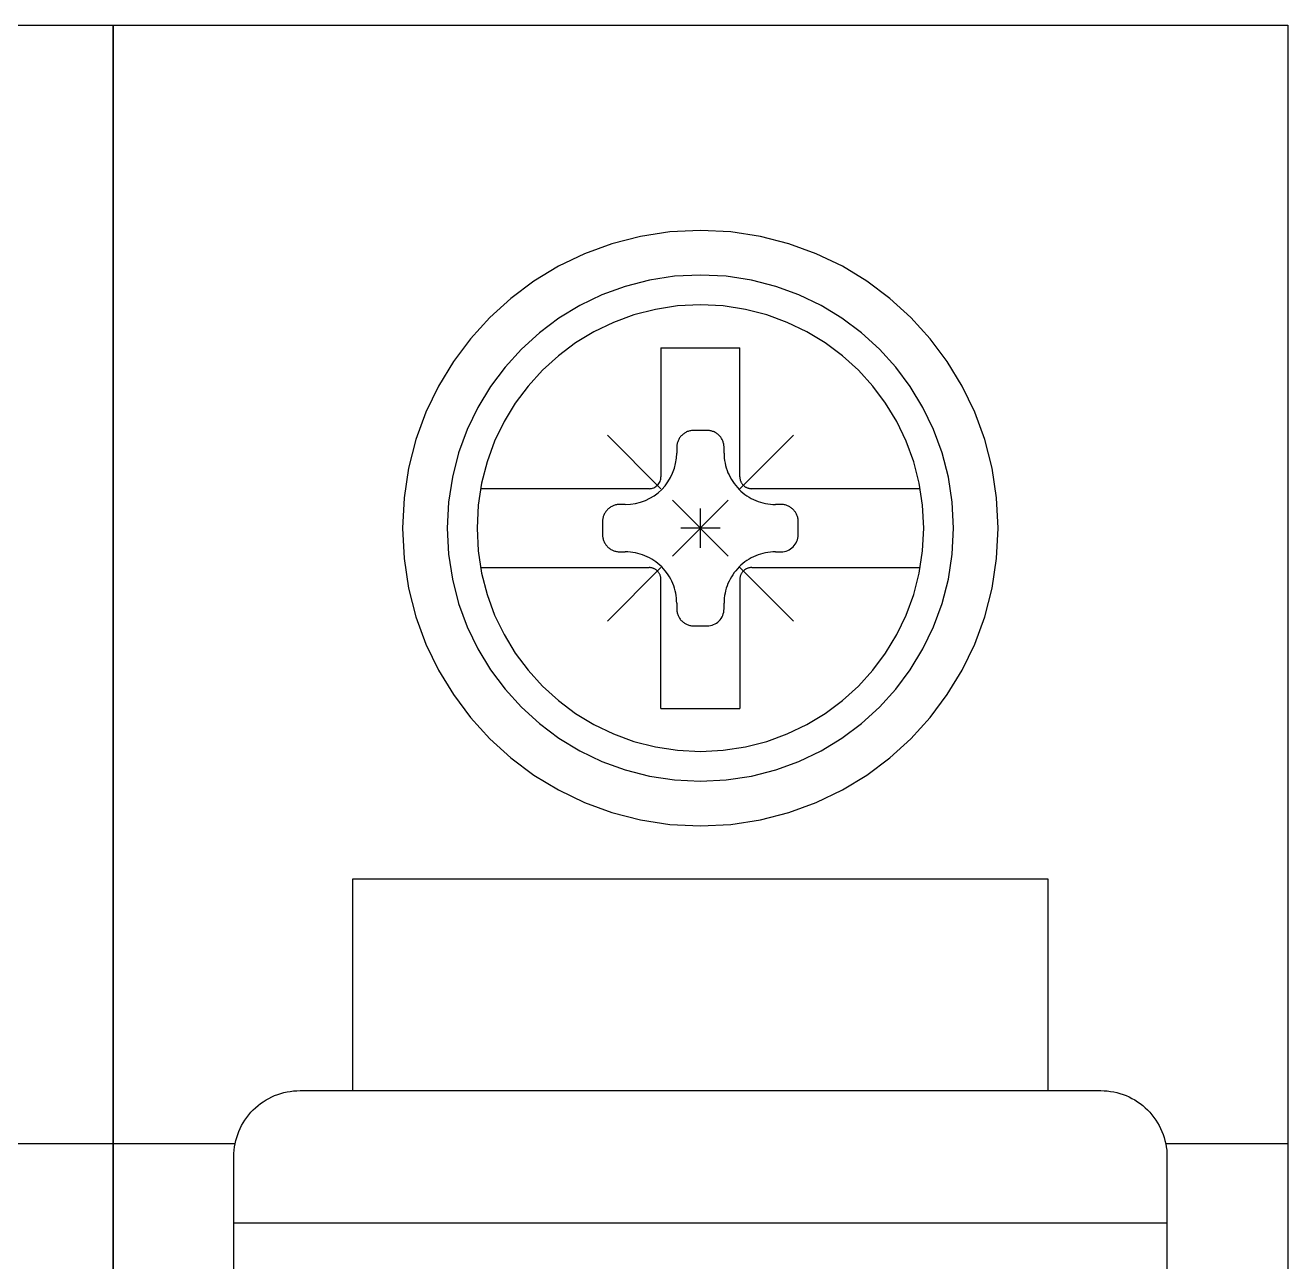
# Model space of a CAD drawing. Header units: millimetres. Extents: x 173893 to 258446, y -176540 to -123824.
# Drawn here: x 197149.22 to 197168.54, y -139259.58 to -139240.66 of the extents above; entities that cross this region are included whole.
import ezdxf

# ---------------------------------------------------------------- set-up
doc = ezdxf.new("R2010")
doc.units = ezdxf.units.MM
doc.header["$LTSCALE"] = 3

msp = doc.modelspace()

# ---------------------------------------------------------------- linework, layer by layer
for p, q in [((197132.593, -139240.659), (197150.565, -139240.659)), ((197150.565, -139240.659), (197150.565, -139320.141)), ((197150.565, -139320.141), (197150.565, -139240.659)), ((197150.565, -139240.659), (197168.537, -139240.659)), ((197168.537, -139240.659), (197168.537, -139320.141)), ((197159.085, -139243.822), (197158.633, -139243.891)), ((197159.551, -139243.798), (197159.085, -139243.822)), ((197160.017, -139243.822), (197159.551, -139243.798)), ((197159.551, -139243.798), (197159.551, -139243.798)), ((197160.47, -139243.891), (197160.017, -139243.822)), ((197158.196, -139244.003), (197157.778, -139244.156)), ((197158.633, -139243.891), (197158.196, -139244.003)), ((197160.906, -139244.003), (197160.47, -139243.891)), ((197161.325, -139244.156), (197160.906, -139244.003)), ((197157.778, -139244.156), (197157.379, -139244.348)), ((197161.723, -139244.348), (197161.325, -139244.156)), ((197157.379, -139244.348), (197157.004, -139244.576)), ((197162.099, -139244.576), (197161.723, -139244.348)), ((197157.004, -139244.576), (197156.653, -139244.838)), ((197158.771, -139244.56), (197158.4, -139244.656)), ((197159.155, -139244.501), (197158.771, -139244.56)), ((197159.551, -139244.482), (197159.155, -139244.501)), ((197159.947, -139244.501), (197159.551, -139244.482)), ((197159.551, -139244.482), (197159.551, -139244.482)), ((197160.332, -139244.56), (197159.947, -139244.501)), ((197160.703, -139244.656), (197160.332, -139244.56)), ((197162.449, -139244.838), (197162.099, -139244.576)), ((197158.044, -139244.786), (197157.705, -139244.949)), ((197158.4, -139244.656), (197158.044, -139244.786)), ((197161.059, -139244.786), (197160.703, -139244.656)), ((197161.397, -139244.949), (197161.059, -139244.786)), ((197156.653, -139244.838), (197156.33, -139245.133)), ((197157.705, -139244.949), (197157.386, -139245.143)), ((197158.863, -139245.007), (197158.535, -139245.091)), ((197159.202, -139244.955), (197158.863, -139245.007)), ((197159.551, -139244.937), (197159.202, -139244.955)), ((197159.901, -139244.955), (197159.551, -139244.937)), ((197159.551, -139244.937), (197159.551, -139244.937)), ((197160.24, -139245.007), (197159.901, -139244.955)), ((197160.567, -139245.091), (197160.24, -139245.007)), ((197161.717, -139245.143), (197161.397, -139244.949)), ((197162.773, -139245.133), (197162.449, -139244.838)), ((197156.33, -139245.133), (197156.035, -139245.456)), ((197157.386, -139245.143), (197157.088, -139245.366)), ((197158.535, -139245.091), (197158.221, -139245.206)), ((197160.881, -139245.206), (197160.567, -139245.091)), ((197162.015, -139245.366), (197161.717, -139245.143)), ((197163.067, -139245.456), (197162.773, -139245.133)), ((197157.088, -139245.366), (197156.813, -139245.616)), ((197157.922, -139245.35), (197157.641, -139245.521)), ((197158.221, -139245.206), (197157.922, -139245.35)), ((197161.18, -139245.35), (197160.881, -139245.206)), ((197161.462, -139245.521), (197161.18, -139245.35)), ((197162.29, -139245.616), (197162.015, -139245.366)), ((197156.035, -139245.456), (197155.773, -139245.807)), ((197157.641, -139245.521), (197157.378, -139245.717)), ((197161.725, -139245.717), (197161.462, -139245.521)), ((197163.329, -139245.807), (197163.067, -139245.456)), ((197156.813, -139245.616), (197156.563, -139245.891)), ((197157.378, -139245.717), (197157.135, -139245.938)), ((197158.948, -139245.597), (197158.948, -139247.569)), ((197158.948, -139245.597), (197160.155, -139245.597)), ((197160.155, -139247.569), (197160.155, -139245.597)), ((197161.968, -139245.938), (197161.725, -139245.717)), ((197162.54, -139245.891), (197162.29, -139245.616)), ((197155.773, -139245.807), (197155.545, -139246.182)), ((197156.563, -139245.891), (197156.34, -139246.189)), ((197157.135, -139245.938), (197156.914, -139246.181)), ((197162.188, -139246.181), (197161.968, -139245.938)), ((197162.763, -139246.189), (197162.54, -139245.891)), ((197163.558, -139246.182), (197163.329, -139245.807)), ((197155.545, -139246.182), (197155.353, -139246.581)), ((197156.34, -139246.189), (197156.146, -139246.508)), ((197156.914, -139246.181), (197156.718, -139246.444)), ((197162.385, -139246.444), (197162.188, -139246.181)), ((197162.957, -139246.508), (197162.763, -139246.189)), ((197163.75, -139246.581), (197163.558, -139246.182)), ((197156.146, -139246.508), (197155.983, -139246.847)), ((197156.718, -139246.444), (197156.547, -139246.725)), ((197162.556, -139246.725), (197162.385, -139246.444)), ((197163.12, -139246.847), (197162.957, -139246.508)), ((197155.353, -139246.581), (197155.2, -139246.999)), ((197156.547, -139246.725), (197156.403, -139247.024)), ((197162.7, -139247.024), (197162.556, -139246.725)), ((197163.903, -139246.999), (197163.75, -139246.581)), ((197155.983, -139246.847), (197155.853, -139247.203)), ((197158.129, -139246.932), (197158.948, -139247.751)), ((197159.266, -139246.935), (197159.257, -139246.944)), ((197159.276, -139246.926), (197159.266, -139246.935)), ((197159.266, -139246.935), (197159.266, -139246.935)), ((197159.286, -139246.917), (197159.276, -139246.926)), ((197159.296, -139246.909), (197159.286, -139246.917)), ((197159.306, -139246.902), (197159.296, -139246.909)), ((197159.317, -139246.895), (197159.306, -139246.902)), ((197159.328, -139246.889), (197159.317, -139246.895)), ((197159.34, -139246.883), (197159.328, -139246.889)), ((197159.351, -139246.878), (197159.34, -139246.883)), ((197159.363, -139246.873), (197159.351, -139246.878)), ((197159.376, -139246.869), (197159.363, -139246.873)), ((197159.388, -139246.866), (197159.376, -139246.869)), ((197159.4, -139246.863), (197159.388, -139246.866)), ((197159.413, -139246.861), (197159.4, -139246.863)), ((197159.426, -139246.859), (197159.413, -139246.861)), ((197159.439, -139246.858), (197159.426, -139246.859)), ((197159.452, -139246.858), (197159.439, -139246.858)), ((197159.651, -139246.858), (197159.452, -139246.858)), ((197159.452, -139246.858), (197159.452, -139246.858)), ((197159.664, -139246.858), (197159.651, -139246.858)), ((197159.677, -139246.859), (197159.664, -139246.858)), ((197159.69, -139246.861), (197159.677, -139246.859)), ((197159.702, -139246.863), (197159.69, -139246.861)), ((197159.715, -139246.866), (197159.702, -139246.863)), ((197159.727, -139246.869), (197159.715, -139246.866)), ((197159.739, -139246.873), (197159.727, -139246.869)), ((197159.751, -139246.878), (197159.739, -139246.873)), ((197159.763, -139246.883), (197159.751, -139246.878)), ((197159.775, -139246.889), (197159.763, -139246.883)), ((197159.786, -139246.895), (197159.775, -139246.889)), ((197159.797, -139246.902), (197159.786, -139246.895)), ((197159.807, -139246.909), (197159.797, -139246.902)), ((197159.817, -139246.917), (197159.807, -139246.909)), ((197159.827, -139246.926), (197159.817, -139246.917)), ((197159.837, -139246.935), (197159.827, -139246.926)), ((197159.846, -139246.944), (197159.837, -139246.935)), ((197159.837, -139246.935), (197159.837, -139246.935)), ((197160.155, -139247.751), (197160.974, -139246.932)), ((197163.25, -139247.203), (197163.12, -139246.847)), ((197155.2, -139246.999), (197155.088, -139247.436)), ((197156.403, -139247.024), (197156.288, -139247.338)), ((197159.19, -139247.107), (197159.189, -139247.12)), ((197159.189, -139247.12), (197159.189, -139247.205)), ((197159.191, -139247.094), (197159.19, -139247.107)), ((197159.192, -139247.081), (197159.191, -139247.094)), ((197159.194, -139247.069), (197159.192, -139247.081)), ((197159.197, -139247.056), (197159.194, -139247.069)), ((197159.201, -139247.044), (197159.197, -139247.056)), ((197159.205, -139247.032), (197159.201, -139247.044)), ((197159.209, -139247.02), (197159.205, -139247.032)), ((197159.214, -139247.008), (197159.209, -139247.02)), ((197159.22, -139246.997), (197159.214, -139247.008)), ((197159.226, -139246.985), (197159.22, -139246.997)), ((197159.233, -139246.975), (197159.226, -139246.985)), ((197159.241, -139246.964), (197159.233, -139246.975)), ((197159.249, -139246.954), (197159.241, -139246.964)), ((197159.257, -139246.944), (197159.249, -139246.954)), ((197159.854, -139246.954), (197159.846, -139246.944)), ((197159.862, -139246.964), (197159.854, -139246.954)), ((197159.869, -139246.975), (197159.862, -139246.964)), ((197159.876, -139246.985), (197159.869, -139246.975)), ((197159.882, -139246.997), (197159.876, -139246.985)), ((197159.888, -139247.008), (197159.882, -139246.997)), ((197159.893, -139247.02), (197159.888, -139247.008)), ((197159.898, -139247.032), (197159.893, -139247.02)), ((197159.902, -139247.044), (197159.898, -139247.032)), ((197159.905, -139247.056), (197159.902, -139247.044)), ((197159.908, -139247.069), (197159.905, -139247.056)), ((197159.91, -139247.081), (197159.908, -139247.069)), ((197159.912, -139247.094), (197159.91, -139247.081)), ((197159.913, -139247.107), (197159.912, -139247.094)), ((197159.914, -139247.12), (197159.913, -139247.107)), ((197159.914, -139247.205), (197159.914, -139247.12)), ((197159.914, -139247.12), (197159.914, -139247.12)), ((197162.815, -139247.338), (197162.7, -139247.024)), ((197164.015, -139247.436), (197163.903, -139246.999)), ((197155.853, -139247.203), (197155.757, -139247.574)), ((197159.173, -139247.363), (197159.185, -139247.285)), ((197159.185, -139247.285), (197159.189, -139247.205)), ((197159.914, -139247.205), (197159.914, -139247.205)), ((197159.914, -139247.205), (197159.914, -139247.244)), ((197159.914, -139247.244), (197159.917, -139247.283)), ((197159.917, -139247.283), (197159.922, -139247.321)), ((197159.922, -139247.321), (197159.929, -139247.359)), ((197163.346, -139247.574), (197163.25, -139247.203)), ((197155.088, -139247.436), (197155.019, -139247.888)), ((197156.288, -139247.338), (197156.204, -139247.666)), ((197159.094, -139247.58), (197159.127, -139247.511)), ((197159.127, -139247.511), (197159.154, -139247.439)), ((197159.154, -139247.439), (197159.173, -139247.363)), ((197159.929, -139247.359), (197159.937, -139247.397)), ((197159.937, -139247.397), (197159.947, -139247.434)), ((197159.947, -139247.434), (197159.959, -139247.47)), ((197159.959, -139247.47), (197159.973, -139247.506)), ((197159.973, -139247.506), (197159.989, -139247.541)), ((197162.899, -139247.666), (197162.815, -139247.338)), ((197164.084, -139247.888), (197164.015, -139247.436)), ((197155.757, -139247.574), (197155.699, -139247.958)), ((197156.204, -139247.666), (197156.152, -139248.005)), ((197158.868, -139247.719), (197158.882, -139247.709)), ((197158.882, -139247.709), (197158.895, -139247.697)), ((197158.895, -139247.697), (197158.906, -139247.684)), ((197158.906, -139247.684), (197158.917, -139247.67)), ((197158.917, -139247.67), (197158.926, -139247.655)), ((197158.926, -139247.655), (197158.934, -139247.639)), ((197158.934, -139247.639), (197158.94, -139247.622)), ((197158.94, -139247.622), (197158.944, -139247.605)), ((197158.944, -139247.605), (197158.947, -139247.587)), ((197158.947, -139247.587), (197158.948, -139247.569)), ((197158.959, -139247.762), (197159.01, -139247.706)), ((197159.01, -139247.706), (197159.055, -139247.645)), ((197159.055, -139247.645), (197159.094, -139247.58)), ((197159.989, -139247.541), (197160.006, -139247.576)), ((197160.006, -139247.576), (197160.025, -139247.609)), ((197160.025, -139247.609), (197160.046, -139247.642)), ((197160.046, -139247.642), (197160.068, -139247.673)), ((197160.068, -139247.673), (197160.092, -139247.704)), ((197160.092, -139247.704), (197160.117, -139247.733)), ((197160.155, -139247.569), (197160.155, -139247.569)), ((197160.155, -139247.569), (197160.155, -139247.577)), ((197160.155, -139247.577), (197160.156, -139247.586)), ((197160.156, -139247.586), (197160.157, -139247.595)), ((197160.157, -139247.595), (197160.158, -139247.604)), ((197160.158, -139247.604), (197160.16, -139247.613)), ((197160.16, -139247.613), (197160.162, -139247.621)), ((197160.162, -139247.621), (197160.165, -139247.63)), ((197160.165, -139247.63), (197160.169, -139247.638)), ((197160.169, -139247.638), (197160.172, -139247.646)), ((197160.172, -139247.646), (197160.176, -139247.654)), ((197160.176, -139247.654), (197160.18, -139247.662)), ((197160.18, -139247.662), (197160.185, -139247.67)), ((197160.185, -139247.67), (197160.19, -139247.677)), ((197160.19, -139247.677), (197160.196, -139247.684)), ((197160.196, -139247.684), (197160.202, -139247.691)), ((197160.202, -139247.691), (197160.208, -139247.697)), ((197160.208, -139247.697), (197160.208, -139247.697)), ((197160.208, -139247.697), (197160.215, -139247.703)), ((197160.215, -139247.703), (197160.221, -139247.709)), ((197160.221, -139247.709), (197160.228, -139247.715)), ((197162.951, -139248.005), (197162.899, -139247.666)), ((197163.404, -139247.958), (197163.346, -139247.574)), ((197155.019, -139247.888), (197154.995, -139248.354)), ((197158.766, -139247.751), (197156.188, -139247.751)), ((197158.709, -139247.93), (197158.777, -139247.897)), ((197158.766, -139247.751), (197158.784, -139247.75)), ((197158.766, -139247.751), (197158.766, -139247.751)), ((197158.777, -139247.897), (197158.842, -139247.858)), ((197158.784, -139247.75), (197158.802, -139247.747)), ((197158.802, -139247.747), (197158.82, -139247.742)), ((197158.82, -139247.742), (197158.837, -139247.736)), ((197158.837, -139247.736), (197158.852, -139247.729)), ((197158.842, -139247.858), (197158.903, -139247.812)), ((197158.852, -139247.729), (197158.868, -139247.719)), ((197158.903, -139247.812), (197158.959, -139247.762)), ((197160.117, -139247.733), (197160.144, -139247.762)), ((197160.144, -139247.762), (197160.144, -139247.762)), ((197160.144, -139247.762), (197160.172, -139247.788)), ((197160.172, -139247.788), (197160.202, -139247.814)), ((197160.202, -139247.814), (197160.232, -139247.838)), ((197160.228, -139247.715), (197160.236, -139247.72)), ((197160.232, -139247.838), (197160.264, -139247.86)), ((197160.236, -139247.72), (197160.243, -139247.725)), ((197160.243, -139247.725), (197160.251, -139247.729)), ((197160.251, -139247.729), (197160.259, -139247.733)), ((197160.259, -139247.733), (197160.267, -139247.737)), ((197160.264, -139247.86), (197160.296, -139247.88)), ((197160.267, -139247.737), (197160.275, -139247.74)), ((197160.275, -139247.74), (197160.284, -139247.743)), ((197160.284, -139247.743), (197160.292, -139247.745)), ((197160.292, -139247.745), (197160.301, -139247.747)), ((197160.296, -139247.88), (197160.33, -139247.899)), ((197160.301, -139247.747), (197160.31, -139247.749)), ((197160.31, -139247.749), (197160.319, -139247.75)), ((197160.319, -139247.75), (197160.328, -139247.75)), ((197160.328, -139247.75), (197160.337, -139247.751)), ((197160.33, -139247.899), (197160.364, -139247.917)), ((197162.915, -139247.751), (197160.337, -139247.751)), ((197164.108, -139248.354), (197164.084, -139247.888)), ((197155.699, -139247.958), (197155.679, -139248.354)), ((197156.152, -139248.005), (197156.134, -139248.354)), ((197158.106, -139248.098), (197158.099, -139248.109)), ((197158.114, -139248.088), (197158.106, -139248.098)), ((197158.123, -139248.078), (197158.114, -139248.088)), ((197158.132, -139248.069), (197158.123, -139248.078)), ((197158.141, -139248.06), (197158.132, -139248.069)), ((197158.132, -139248.069), (197158.132, -139248.069)), ((197158.151, -139248.052), (197158.141, -139248.06)), ((197158.161, -139248.044), (197158.151, -139248.052)), ((197158.172, -139248.036), (197158.161, -139248.044)), ((197158.182, -139248.029), (197158.172, -139248.036)), ((197158.194, -139248.023), (197158.182, -139248.029)), ((197158.205, -139248.017), (197158.194, -139248.023)), ((197158.217, -139248.012), (197158.205, -139248.017)), ((197158.229, -139248.007), (197158.217, -139248.012)), ((197158.241, -139248.003), (197158.229, -139248.007)), ((197158.253, -139248), (197158.241, -139248.003)), ((197158.266, -139247.997), (197158.253, -139248)), ((197158.278, -139247.995), (197158.266, -139247.997)), ((197158.291, -139247.993), (197158.278, -139247.995)), ((197158.304, -139247.993), (197158.291, -139247.993)), ((197158.317, -139247.992), (197158.304, -139247.993)), ((197158.402, -139247.992), (197158.317, -139247.992)), ((197158.317, -139247.992), (197158.317, -139247.992)), ((197158.402, -139247.992), (197158.482, -139247.988)), ((197158.402, -139247.992), (197158.402, -139247.992)), ((197158.482, -139247.988), (197158.561, -139247.976)), ((197158.561, -139247.976), (197158.636, -139247.957)), ((197158.636, -139247.957), (197158.709, -139247.93)), ((197159.125, -139247.928), (197159.978, -139248.781)), ((197159.125, -139248.781), (197159.978, -139247.928)), ((197159.552, -139248.656), (197159.551, -139248.053)), ((197160.364, -139247.917), (197160.399, -139247.932)), ((197160.399, -139247.932), (197160.435, -139247.946)), ((197160.435, -139247.946), (197160.472, -139247.958)), ((197160.472, -139247.958), (197160.509, -139247.968)), ((197160.509, -139247.968), (197160.546, -139247.977)), ((197160.546, -139247.977), (197160.584, -139247.984)), ((197160.584, -139247.984), (197160.623, -139247.988)), ((197160.623, -139247.988), (197160.662, -139247.991)), ((197160.662, -139247.991), (197160.701, -139247.992)), ((197160.786, -139247.992), (197160.701, -139247.992)), ((197160.798, -139247.993), (197160.786, -139247.992)), ((197160.811, -139247.993), (197160.798, -139247.993)), ((197160.824, -139247.995), (197160.811, -139247.993)), ((197160.837, -139247.997), (197160.824, -139247.995)), ((197160.849, -139248), (197160.837, -139247.997)), ((197160.862, -139248.003), (197160.849, -139248)), ((197160.874, -139248.007), (197160.862, -139248.003)), ((197160.886, -139248.012), (197160.874, -139248.007)), ((197160.898, -139248.017), (197160.886, -139248.012)), ((197160.909, -139248.023), (197160.898, -139248.017)), ((197160.92, -139248.029), (197160.909, -139248.023)), ((197160.931, -139248.036), (197160.92, -139248.029)), ((197160.942, -139248.044), (197160.931, -139248.036)), ((197160.952, -139248.052), (197160.942, -139248.044)), ((197160.962, -139248.06), (197160.952, -139248.052)), ((197160.971, -139248.069), (197160.962, -139248.06)), ((197160.98, -139248.078), (197160.971, -139248.069)), ((197160.971, -139248.069), (197160.971, -139248.069)), ((197160.988, -139248.088), (197160.98, -139248.078)), ((197160.996, -139248.098), (197160.988, -139248.088)), ((197161.004, -139248.109), (197160.996, -139248.098)), ((197162.969, -139248.354), (197162.951, -139248.005)), ((197163.424, -139248.354), (197163.404, -139247.958)), ((197158.056, -139248.229), (197158.055, -139248.242)), ((197158.055, -139248.242), (197158.055, -139248.255)), ((197158.055, -139248.255), (197158.055, -139248.454)), ((197158.058, -139248.216), (197158.056, -139248.229)), ((197158.06, -139248.203), (197158.058, -139248.216)), ((197158.063, -139248.191), (197158.06, -139248.203)), ((197158.066, -139248.178), (197158.063, -139248.191)), ((197158.07, -139248.166), (197158.066, -139248.178)), ((197158.075, -139248.154), (197158.07, -139248.166)), ((197158.08, -139248.142), (197158.075, -139248.154)), ((197158.086, -139248.131), (197158.08, -139248.142)), ((197158.092, -139248.12), (197158.086, -139248.131)), ((197158.099, -139248.109), (197158.092, -139248.12)), ((197161.011, -139248.12), (197161.004, -139248.109)), ((197161.017, -139248.131), (197161.011, -139248.12)), ((197161.023, -139248.142), (197161.017, -139248.131)), ((197161.028, -139248.154), (197161.023, -139248.142)), ((197161.033, -139248.166), (197161.028, -139248.154)), ((197161.037, -139248.178), (197161.033, -139248.166)), ((197161.04, -139248.191), (197161.037, -139248.178)), ((197161.043, -139248.203), (197161.04, -139248.191)), ((197161.045, -139248.216), (197161.043, -139248.203)), ((197161.047, -139248.229), (197161.045, -139248.216)), ((197161.048, -139248.242), (197161.047, -139248.229)), ((197161.048, -139248.255), (197161.048, -139248.242)), ((197161.048, -139248.454), (197161.048, -139248.255)), ((197161.048, -139248.255), (197161.048, -139248.255)), ((197154.995, -139248.354), (197154.995, -139248.354)), ((197154.995, -139248.354), (197155.019, -139248.82)), ((197155.679, -139248.354), (197155.679, -139248.354)), ((197155.679, -139248.354), (197155.699, -139248.75)), ((197156.134, -139248.354), (197156.134, -139248.354)), ((197156.134, -139248.354), (197156.152, -139248.704)), ((197158.055, -139248.454), (197158.055, -139248.454)), ((197158.055, -139248.454), (197158.055, -139248.467)), ((197158.055, -139248.467), (197158.056, -139248.48)), ((197158.056, -139248.48), (197158.058, -139248.493)), ((197159.853, -139248.354), (197159.25, -139248.354)), ((197161.043, -139248.507), (197161.047, -139248.481)), ((197161.047, -139248.481), (197161.048, -139248.454)), ((197162.951, -139248.704), (197162.969, -139248.354)), ((197162.969, -139248.354), (197162.969, -139248.354)), ((197163.404, -139248.75), (197163.424, -139248.354)), ((197163.424, -139248.354), (197163.424, -139248.354)), ((197164.084, -139248.82), (197164.108, -139248.354)), ((197164.108, -139248.354), (197164.108, -139248.354)), ((197158.058, -139248.493), (197158.06, -139248.505)), ((197158.06, -139248.505), (197158.063, -139248.518)), ((197158.063, -139248.518), (197158.066, -139248.53)), ((197158.066, -139248.53), (197158.07, -139248.542)), ((197158.07, -139248.542), (197158.075, -139248.554)), ((197158.075, -139248.554), (197158.08, -139248.566)), ((197158.08, -139248.566), (197158.086, -139248.578)), ((197158.086, -139248.578), (197158.092, -139248.589)), ((197158.092, -139248.589), (197158.099, -139248.6)), ((197158.099, -139248.6), (197158.106, -139248.61)), ((197158.106, -139248.61), (197158.114, -139248.62)), ((197158.114, -139248.62), (197158.123, -139248.63)), ((197158.123, -139248.63), (197158.132, -139248.64)), ((197158.132, -139248.64), (197158.132, -139248.64)), ((197158.132, -139248.64), (197158.141, -139248.649)), ((197158.141, -139248.649), (197158.151, -139248.657)), ((197158.151, -139248.657), (197158.161, -139248.665)), ((197158.161, -139248.665), (197158.172, -139248.672)), ((197158.172, -139248.672), (197158.182, -139248.679)), ((197160.91, -139248.685), (197160.932, -139248.672)), ((197160.932, -139248.672), (197160.952, -139248.656)), ((197160.952, -139248.656), (197160.971, -139248.64)), ((197160.971, -139248.64), (197160.988, -139248.621)), ((197160.988, -139248.621), (197161.003, -139248.601)), ((197161.003, -139248.601), (197161.016, -139248.579)), ((197161.016, -139248.579), (197161.027, -139248.556)), ((197161.027, -139248.556), (197161.036, -139248.532)), ((197161.036, -139248.532), (197161.043, -139248.507)), ((197155.019, -139248.82), (197155.088, -139249.273)), ((197155.699, -139248.75), (197155.757, -139249.135)), ((197156.152, -139248.704), (197156.204, -139249.043)), ((197158.182, -139248.679), (197158.194, -139248.685)), ((197158.194, -139248.685), (197158.205, -139248.691)), ((197158.205, -139248.691), (197158.217, -139248.697)), ((197158.217, -139248.697), (197158.229, -139248.701)), ((197158.229, -139248.701), (197158.241, -139248.705)), ((197158.241, -139248.705), (197158.253, -139248.708)), ((197158.253, -139248.708), (197158.266, -139248.711)), ((197158.266, -139248.711), (197158.278, -139248.713)), ((197158.278, -139248.713), (197158.291, -139248.715)), ((197158.291, -139248.715), (197158.304, -139248.716)), ((197158.304, -139248.716), (197158.317, -139248.717)), ((197158.317, -139248.717), (197158.402, -139248.717)), ((197158.441, -139248.717), (197158.402, -139248.717)), ((197158.48, -139248.72), (197158.441, -139248.717)), ((197158.518, -139248.725), (197158.48, -139248.72)), ((197158.556, -139248.732), (197158.518, -139248.725)), ((197158.594, -139248.74), (197158.556, -139248.732)), ((197158.631, -139248.75), (197158.594, -139248.74)), ((197158.667, -139248.762), (197158.631, -139248.75)), ((197158.703, -139248.776), (197158.667, -139248.762)), ((197158.738, -139248.792), (197158.703, -139248.776)), ((197158.773, -139248.809), (197158.738, -139248.792)), ((197158.806, -139248.828), (197158.773, -139248.809)), ((197158.839, -139248.849), (197158.806, -139248.828)), ((197158.87, -139248.871), (197158.839, -139248.849)), ((197158.901, -139248.895), (197158.87, -139248.871)), ((197160.232, -139248.871), (197160.202, -139248.895)), ((197160.264, -139248.849), (197160.232, -139248.871)), ((197160.296, -139248.828), (197160.264, -139248.849)), ((197160.33, -139248.809), (197160.296, -139248.828)), ((197160.364, -139248.792), (197160.33, -139248.809)), ((197160.399, -139248.776), (197160.364, -139248.792)), ((197160.435, -139248.762), (197160.399, -139248.776)), ((197160.472, -139248.75), (197160.435, -139248.762)), ((197160.509, -139248.74), (197160.472, -139248.75)), ((197160.546, -139248.732), (197160.509, -139248.74)), ((197160.584, -139248.725), (197160.546, -139248.732)), ((197160.623, -139248.72), (197160.584, -139248.725)), ((197160.662, -139248.717), (197160.623, -139248.72)), ((197160.701, -139248.717), (197160.662, -139248.717)), ((197160.701, -139248.717), (197160.786, -139248.717)), ((197160.701, -139248.717), (197160.701, -139248.717)), ((197160.786, -139248.717), (197160.812, -139248.715)), ((197160.786, -139248.717), (197160.786, -139248.717)), ((197160.812, -139248.715), (197160.838, -139248.711)), ((197160.838, -139248.711), (197160.863, -139248.705)), ((197160.863, -139248.705), (197160.888, -139248.696)), ((197160.888, -139248.696), (197160.91, -139248.685)), ((197162.899, -139249.043), (197162.951, -139248.704)), ((197163.346, -139249.135), (197163.404, -139248.75)), ((197164.015, -139249.273), (197164.084, -139248.82)), ((197156.188, -139248.958), (197158.766, -139248.958)), ((197156.204, -139249.043), (197156.288, -139249.37)), ((197158.129, -139249.777), (197158.948, -139248.958)), ((197158.775, -139248.958), (197158.766, -139248.958)), ((197158.784, -139248.959), (197158.775, -139248.958)), ((197158.792, -139248.96), (197158.784, -139248.959)), ((197158.801, -139248.962), (197158.792, -139248.96)), ((197158.81, -139248.963), (197158.801, -139248.962)), ((197158.819, -139248.966), (197158.81, -139248.963)), ((197158.827, -139248.969), (197158.819, -139248.966)), ((197158.836, -139248.972), (197158.827, -139248.969)), ((197158.843, -139248.975), (197158.836, -139248.972)), ((197158.851, -139248.979), (197158.843, -139248.975)), ((197158.859, -139248.984), (197158.851, -139248.979)), ((197158.867, -139248.989), (197158.859, -139248.984)), ((197158.874, -139248.994), (197158.867, -139248.989)), ((197158.881, -139248.999), (197158.874, -139248.994)), ((197158.888, -139249.005), (197158.881, -139248.999)), ((197158.895, -139249.011), (197158.888, -139249.005)), ((197158.901, -139249.018), (197158.895, -139249.011)), ((197158.895, -139249.011), (197158.895, -139249.011)), ((197158.93, -139248.92), (197158.901, -139248.895)), ((197158.907, -139249.025), (197158.901, -139249.018)), ((197158.912, -139249.032), (197158.907, -139249.025)), ((197158.917, -139249.039), (197158.912, -139249.032)), ((197158.922, -139249.046), (197158.917, -139249.039)), ((197158.927, -139249.054), (197158.922, -139249.046)), ((197158.931, -139249.062), (197158.927, -139249.054)), ((197158.959, -139248.947), (197158.93, -139248.92)), ((197158.934, -139249.07), (197158.931, -139249.062)), ((197158.986, -139248.975), (197158.959, -139248.947)), ((197158.959, -139248.947), (197158.959, -139248.947)), ((197159.011, -139249.005), (197158.986, -139248.975)), ((197159.035, -139249.035), (197159.011, -139249.005)), ((197159.057, -139249.067), (197159.035, -139249.035)), ((197160.068, -139249.035), (197160.046, -139249.067)), ((197160.092, -139249.005), (197160.068, -139249.035)), ((197160.117, -139248.975), (197160.092, -139249.005)), ((197160.144, -139248.947), (197160.117, -139248.975)), ((197160.172, -139248.92), (197160.144, -139248.947)), ((197160.144, -139248.947), (197160.144, -139248.947)), ((197160.155, -139248.958), (197160.974, -139249.777)), ((197160.172, -139249.062), (197160.169, -139249.07)), ((197160.202, -139248.895), (197160.172, -139248.92)), ((197160.176, -139249.054), (197160.172, -139249.062)), ((197160.18, -139249.046), (197160.176, -139249.054)), ((197160.185, -139249.039), (197160.18, -139249.046)), ((197160.19, -139249.032), (197160.185, -139249.039)), ((197160.196, -139249.025), (197160.19, -139249.032)), ((197160.202, -139249.018), (197160.196, -139249.025)), ((197160.208, -139249.011), (197160.202, -139249.018)), ((197160.215, -139249.005), (197160.208, -139249.011)), ((197160.208, -139249.011), (197160.208, -139249.011)), ((197160.221, -139248.999), (197160.215, -139249.005)), ((197160.228, -139248.994), (197160.221, -139248.999)), ((197160.236, -139248.989), (197160.228, -139248.994)), ((197160.243, -139248.984), (197160.236, -139248.989)), ((197160.251, -139248.979), (197160.243, -139248.984)), ((197160.259, -139248.975), (197160.251, -139248.979)), ((197160.267, -139248.972), (197160.259, -139248.975)), ((197160.275, -139248.969), (197160.267, -139248.972)), ((197160.284, -139248.966), (197160.275, -139248.969)), ((197160.292, -139248.963), (197160.284, -139248.966)), ((197160.301, -139248.962), (197160.292, -139248.963)), ((197160.31, -139248.96), (197160.301, -139248.962)), ((197160.319, -139248.959), (197160.31, -139248.96)), ((197160.328, -139248.958), (197160.319, -139248.959)), ((197160.337, -139248.958), (197160.328, -139248.958)), ((197160.337, -139248.958), (197160.337, -139248.958)), ((197160.337, -139248.958), (197162.915, -139248.958)), ((197162.815, -139249.37), (197162.899, -139249.043)), ((197155.757, -139249.135), (197155.853, -139249.506)), ((197158.937, -139249.079), (197158.934, -139249.07)), ((197158.94, -139249.087), (197158.937, -139249.079)), ((197158.942, -139249.096), (197158.94, -139249.087)), ((197158.945, -139249.104), (197158.942, -139249.096)), ((197158.946, -139249.113), (197158.945, -139249.104)), ((197158.947, -139249.122), (197158.946, -139249.113)), ((197158.948, -139249.131), (197158.947, -139249.122)), ((197158.948, -139249.14), (197158.948, -139249.131)), ((197158.948, -139249.14), (197158.948, -139249.14)), ((197158.948, -139251.112), (197158.948, -139249.14)), ((197159.078, -139249.1), (197159.057, -139249.067)), ((197159.097, -139249.133), (197159.078, -139249.1)), ((197159.114, -139249.167), (197159.097, -139249.133)), ((197159.129, -139249.203), (197159.114, -139249.167)), ((197159.143, -139249.238), (197159.129, -139249.203)), ((197159.155, -139249.275), (197159.143, -139249.238)), ((197159.959, -139249.238), (197159.947, -139249.275)), ((197159.973, -139249.203), (197159.959, -139249.238)), ((197159.989, -139249.167), (197159.973, -139249.203)), ((197160.006, -139249.133), (197159.989, -139249.167)), ((197160.025, -139249.1), (197160.006, -139249.133)), ((197160.046, -139249.067), (197160.025, -139249.1)), ((197160.156, -139249.122), (197160.155, -139249.131)), ((197160.155, -139249.131), (197160.155, -139249.14)), ((197160.155, -139249.14), (197160.155, -139251.112)), ((197160.157, -139249.113), (197160.156, -139249.122)), ((197160.158, -139249.104), (197160.157, -139249.113)), ((197160.16, -139249.096), (197160.158, -139249.104)), ((197160.162, -139249.087), (197160.16, -139249.096)), ((197160.165, -139249.079), (197160.162, -139249.087)), ((197160.169, -139249.07), (197160.165, -139249.079)), ((197163.25, -139249.506), (197163.346, -139249.135)), ((197155.088, -139249.273), (197155.2, -139249.709)), ((197156.288, -139249.37), (197156.403, -139249.684)), ((197159.165, -139249.312), (197159.155, -139249.275)), ((197159.174, -139249.349), (197159.165, -139249.312)), ((197159.181, -139249.387), (197159.174, -139249.349)), ((197159.186, -139249.426), (197159.181, -139249.387)), ((197159.188, -139249.465), (197159.186, -139249.426)), ((197159.917, -139249.426), (197159.914, -139249.465)), ((197159.922, -139249.387), (197159.917, -139249.426)), ((197159.929, -139249.349), (197159.922, -139249.387)), ((197159.937, -139249.312), (197159.929, -139249.349)), ((197159.947, -139249.275), (197159.937, -139249.312)), ((197162.7, -139249.684), (197162.815, -139249.37)), ((197163.903, -139249.709), (197164.015, -139249.273)), ((197155.853, -139249.506), (197155.983, -139249.862)), ((197159.189, -139249.504), (197159.188, -139249.465)), ((197159.189, -139249.504), (197159.189, -139249.589)), ((197159.189, -139249.504), (197159.189, -139249.504)), ((197159.189, -139249.589), (197159.189, -139249.589)), ((197159.189, -139249.589), (197159.19, -139249.601)), ((197159.19, -139249.601), (197159.191, -139249.614)), ((197159.191, -139249.614), (197159.192, -139249.627)), ((197159.192, -139249.627), (197159.194, -139249.64)), ((197159.194, -139249.64), (197159.197, -139249.652)), ((197159.902, -139249.666), (197159.908, -139249.641)), ((197159.908, -139249.641), (197159.912, -139249.615)), ((197159.912, -139249.615), (197159.914, -139249.589)), ((197159.914, -139249.465), (197159.914, -139249.504)), ((197159.914, -139249.589), (197159.914, -139249.504)), ((197163.12, -139249.862), (197163.25, -139249.506)), ((197155.2, -139249.709), (197155.353, -139250.128)), ((197156.403, -139249.684), (197156.547, -139249.983)), ((197159.197, -139249.652), (197159.201, -139249.665)), ((197159.201, -139249.665), (197159.205, -139249.677)), ((197159.205, -139249.677), (197159.209, -139249.689)), ((197159.209, -139249.689), (197159.214, -139249.701)), ((197159.214, -139249.701), (197159.22, -139249.712)), ((197159.22, -139249.712), (197159.226, -139249.723)), ((197159.226, -139249.723), (197159.233, -139249.734)), ((197159.233, -139249.734), (197159.241, -139249.745)), ((197159.241, -139249.745), (197159.249, -139249.755)), ((197159.249, -139249.755), (197159.257, -139249.765)), ((197159.257, -139249.765), (197159.266, -139249.774)), ((197159.266, -139249.774), (197159.266, -139249.774)), ((197159.266, -139249.774), (197159.276, -139249.783)), ((197159.276, -139249.783), (197159.286, -139249.791)), ((197159.286, -139249.791), (197159.296, -139249.799)), ((197159.296, -139249.799), (197159.306, -139249.807)), ((197159.306, -139249.807), (197159.317, -139249.814)), ((197159.317, -139249.814), (197159.328, -139249.82)), ((197159.328, -139249.82), (197159.34, -139249.826)), ((197159.34, -139249.826), (197159.351, -139249.831)), ((197159.351, -139249.831), (197159.363, -139249.835)), ((197159.363, -139249.835), (197159.376, -139249.84)), ((197159.729, -139249.839), (197159.753, -139249.83)), ((197159.753, -139249.83), (197159.776, -139249.819)), ((197159.776, -139249.819), (197159.798, -139249.806)), ((197159.798, -139249.806), (197159.818, -139249.791)), ((197159.818, -139249.791), (197159.837, -139249.774)), ((197159.837, -139249.774), (197159.853, -139249.755)), ((197159.853, -139249.755), (197159.869, -139249.735)), ((197159.869, -139249.735), (197159.882, -139249.713)), ((197159.882, -139249.713), (197159.893, -139249.691)), ((197159.893, -139249.691), (197159.902, -139249.666)), ((197162.556, -139249.983), (197162.7, -139249.684)), ((197163.75, -139250.128), (197163.903, -139249.709)), ((197155.983, -139249.862), (197156.146, -139250.2)), ((197156.547, -139249.983), (197156.718, -139250.265)), ((197159.376, -139249.84), (197159.388, -139249.843)), ((197159.388, -139249.843), (197159.4, -139249.846)), ((197159.4, -139249.846), (197159.413, -139249.848)), ((197159.413, -139249.848), (197159.426, -139249.85)), ((197159.426, -139249.85), (197159.439, -139249.851)), ((197159.439, -139249.851), (197159.452, -139249.851)), ((197159.452, -139249.851), (197159.651, -139249.851)), ((197159.651, -139249.851), (197159.678, -139249.85)), ((197159.651, -139249.851), (197159.651, -139249.851)), ((197159.678, -139249.85), (197159.704, -139249.846)), ((197159.704, -139249.846), (197159.729, -139249.839)), ((197162.385, -139250.265), (197162.556, -139249.983)), ((197162.957, -139250.2), (197163.12, -139249.862)), ((197155.353, -139250.128), (197155.545, -139250.526)), ((197156.146, -139250.2), (197156.34, -139250.52)), ((197162.763, -139250.52), (197162.957, -139250.2)), ((197163.558, -139250.526), (197163.75, -139250.128)), ((197156.718, -139250.265), (197156.914, -139250.528)), ((197162.188, -139250.528), (197162.385, -139250.265)), ((197155.545, -139250.526), (197155.773, -139250.902)), ((197156.34, -139250.52), (197156.563, -139250.818)), ((197156.914, -139250.528), (197157.135, -139250.771)), ((197161.968, -139250.771), (197162.188, -139250.528)), ((197162.54, -139250.818), (197162.763, -139250.52)), ((197163.329, -139250.902), (197163.558, -139250.526)), ((197157.135, -139250.771), (197157.378, -139250.991)), ((197161.725, -139250.991), (197161.968, -139250.771)), ((197155.773, -139250.902), (197156.035, -139251.252)), ((197156.563, -139250.818), (197156.813, -139251.093)), ((197157.378, -139250.991), (197157.641, -139251.188)), ((197161.462, -139251.188), (197161.725, -139250.991)), ((197162.29, -139251.093), (197162.54, -139250.818)), ((197163.067, -139251.252), (197163.329, -139250.902)), ((197156.813, -139251.093), (197157.088, -139251.343)), ((197157.641, -139251.188), (197157.922, -139251.359)), ((197158.948, -139251.112), (197160.155, -139251.112)), ((197161.18, -139251.359), (197161.462, -139251.188)), ((197162.015, -139251.343), (197162.29, -139251.093)), ((197156.035, -139251.252), (197156.33, -139251.576)), ((197157.088, -139251.343), (197157.386, -139251.566)), ((197157.922, -139251.359), (197158.221, -139251.503)), ((197160.881, -139251.503), (197161.18, -139251.359)), ((197161.717, -139251.566), (197162.015, -139251.343)), ((197162.773, -139251.576), (197163.067, -139251.252)), ((197157.386, -139251.566), (197157.705, -139251.76)), ((197158.221, -139251.503), (197158.535, -139251.618)), ((197160.567, -139251.618), (197160.881, -139251.503)), ((197161.397, -139251.76), (197161.717, -139251.566)), ((197156.33, -139251.576), (197156.653, -139251.87)), ((197157.705, -139251.76), (197158.044, -139251.923)), ((197158.535, -139251.618), (197158.863, -139251.702)), ((197158.863, -139251.702), (197159.202, -139251.754)), ((197159.202, -139251.754), (197159.551, -139251.772)), ((197159.551, -139251.772), (197159.901, -139251.754)), ((197159.901, -139251.754), (197160.24, -139251.702)), ((197160.24, -139251.702), (197160.567, -139251.618)), ((197161.059, -139251.923), (197161.397, -139251.76)), ((197162.449, -139251.87), (197162.773, -139251.576)), ((197156.653, -139251.87), (197157.004, -139252.132)), ((197158.044, -139251.923), (197158.4, -139252.053)), ((197159.551, -139251.772), (197159.551, -139251.772)), ((197160.703, -139252.053), (197161.059, -139251.923)), ((197162.099, -139252.132), (197162.449, -139251.87)), ((197157.004, -139252.132), (197157.379, -139252.361)), ((197158.4, -139252.053), (197158.771, -139252.149)), ((197158.771, -139252.149), (197159.155, -139252.207)), ((197159.947, -139252.207), (197160.332, -139252.149)), ((197160.332, -139252.149), (197160.703, -139252.053)), ((197161.723, -139252.361), (197162.099, -139252.132)), ((197159.155, -139252.207), (197159.551, -139252.227)), ((197159.551, -139252.227), (197159.947, -139252.207)), ((197159.551, -139252.227), (197159.551, -139252.227)), ((197157.379, -139252.361), (197157.778, -139252.553)), ((197161.325, -139252.553), (197161.723, -139252.361)), ((197157.778, -139252.553), (197158.196, -139252.706)), ((197158.196, -139252.706), (197158.633, -139252.818)), ((197160.47, -139252.818), (197160.906, -139252.706)), ((197160.906, -139252.706), (197161.325, -139252.553)), ((197158.633, -139252.818), (197159.085, -139252.887)), ((197159.085, -139252.887), (197159.551, -139252.911)), ((197159.551, -139252.911), (197160.017, -139252.887)), ((197159.551, -139252.911), (197159.551, -139252.911)), ((197160.017, -139252.887), (197160.47, -139252.818)), ((197154.236, -139256.961), (197154.236, -139253.721)), ((197154.236, -139253.721), (197164.867, -139253.721)), ((197164.867, -139253.721), (197164.867, -139256.961)), ((197153.179, -139256.991), (197153.227, -139256.98)), ((197153.227, -139256.98), (197153.276, -139256.972)), ((197153.276, -139256.972), (197153.326, -139256.966)), ((197153.326, -139256.966), (197153.375, -139256.962)), ((197153.375, -139256.962), (197153.426, -139256.961)), ((197153.426, -139256.961), (197154.236, -139256.961)), ((197154.236, -139256.961), (197164.867, -139256.961)), ((197164.867, -139256.961), (197165.677, -139256.961)), ((197165.677, -139256.961), (197165.677, -139256.961)), ((197165.677, -139256.961), (197165.727, -139256.962)), ((197165.727, -139256.962), (197165.777, -139256.966)), ((197165.777, -139256.966), (197165.827, -139256.972)), ((197165.827, -139256.972), (197165.875, -139256.98)), ((197165.875, -139256.98), (197165.924, -139256.991)), ((197152.784, -139257.19), (197152.823, -139257.159)), ((197152.823, -139257.159), (197152.864, -139257.131)), ((197152.864, -139257.131), (197152.906, -139257.104)), ((197152.906, -139257.104), (197152.949, -139257.08)), ((197152.949, -139257.08), (197152.993, -139257.058)), ((197152.993, -139257.058), (197153.038, -139257.038)), ((197153.038, -139257.038), (197153.084, -139257.02)), ((197153.084, -139257.02), (197153.131, -139257.004)), ((197153.131, -139257.004), (197153.179, -139256.991)), ((197165.924, -139256.991), (197165.971, -139257.004)), ((197165.971, -139257.004), (197166.018, -139257.02)), ((197166.018, -139257.02), (197166.064, -139257.038)), ((197166.064, -139257.038), (197166.11, -139257.058)), ((197166.11, -139257.058), (197166.154, -139257.08)), ((197166.154, -139257.08), (197166.197, -139257.104)), ((197166.197, -139257.104), (197166.239, -139257.131)), ((197166.239, -139257.131), (197166.279, -139257.159)), ((197166.279, -139257.159), (197166.319, -139257.19)), ((197152.612, -139257.371), (197152.642, -139257.331)), ((197152.642, -139257.331), (197152.675, -139257.293)), ((197152.675, -139257.293), (197152.71, -139257.257)), ((197152.71, -139257.257), (197152.746, -139257.222)), ((197152.71, -139257.257), (197152.71, -139257.257)), ((197152.746, -139257.222), (197152.784, -139257.19)), ((197166.319, -139257.19), (197166.357, -139257.222)), ((197166.357, -139257.222), (197166.393, -139257.257)), ((197166.393, -139257.257), (197166.393, -139257.257)), ((197166.393, -139257.257), (197166.428, -139257.293)), ((197166.428, -139257.293), (197166.46, -139257.331)), ((197166.46, -139257.331), (197166.491, -139257.371)), ((197152.49, -139257.586), (197152.51, -139257.54)), ((197152.51, -139257.54), (197152.532, -139257.496)), ((197152.532, -139257.496), (197152.557, -139257.453)), ((197152.557, -139257.453), (197152.583, -139257.411)), ((197152.583, -139257.411), (197152.612, -139257.371)), ((197166.491, -139257.371), (197166.519, -139257.411)), ((197166.519, -139257.411), (197166.546, -139257.453)), ((197166.546, -139257.453), (197166.57, -139257.496)), ((197166.57, -139257.496), (197166.592, -139257.54)), ((197166.592, -139257.54), (197166.612, -139257.586)), ((197152.433, -139257.775), (197152.444, -139257.726)), ((197152.444, -139257.726), (197152.457, -139257.679)), ((197152.457, -139257.679), (197152.472, -139257.632)), ((197152.472, -139257.632), (197152.49, -139257.586)), ((197166.612, -139257.586), (197166.63, -139257.632)), ((197166.63, -139257.632), (197166.646, -139257.679)), ((197166.646, -139257.679), (197166.659, -139257.726)), ((197166.659, -139257.726), (197166.67, -139257.775)), ((197148.697, -139257.771), (197150.565, -139257.771)), ((197150.565, -139257.771), (197152.434, -139257.771)), ((197152.413, -139257.973), (197152.415, -139257.923)), ((197152.415, -139257.923), (197152.418, -139257.873)), ((197152.418, -139257.873), (197152.424, -139257.823)), ((197152.424, -139257.823), (197152.433, -139257.775)), ((197166.669, -139257.771), (197168.537, -139257.771)), ((197166.67, -139257.775), (197166.678, -139257.823)), ((197166.678, -139257.823), (197166.685, -139257.873)), ((197166.685, -139257.873), (197166.688, -139257.923)), ((197166.688, -139257.923), (197166.69, -139257.973)), ((197152.413, -139259.998), (197152.413, -139257.973)), ((197152.413, -139257.973), (197152.413, -139257.973)), ((197166.69, -139257.973), (197166.69, -139259.998)), ((197152.413, -139258.986), (197166.69, -139258.986))]:
    msp.add_line(p, q)

doc.saveas('drawing.dxf')
